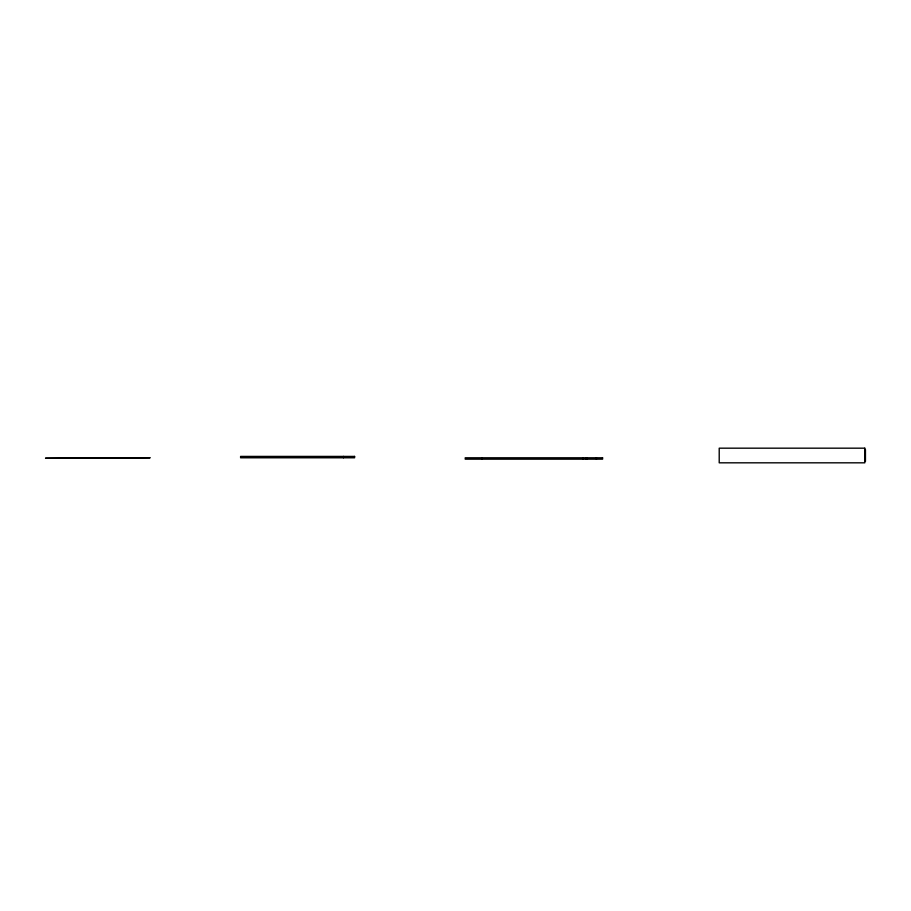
<?xml version="1.0" encoding="UTF-8"?>
<svg xmlns="http://www.w3.org/2000/svg" width="911" height="911" viewBox="0 0 911 911"><rect width="100%" height="100%" fill="white"/><g stroke="black" fill="none" stroke-linecap="round" stroke-linejoin="round"><path stroke-width="1.37" d="M865.45 449.601L865.45 461.456M864.903 449.601L864.903 461.456M596.443 457.789L596.443 459.167M586.786 457.789L586.786 459.167M585.875 457.789L585.875 459.167M583.131 457.789L583.131 459.167M481.942 457.789L481.942 459.167M343.436 456.411L343.436 457.789M864.812 448.178L719.212 448.178L719.212 462.822L864.812 462.822L864.812 448.178M354.607 456.411L240.595 456.411L240.595 457.789L354.607 457.789L354.607 456.411M149.939 457.789L45.55 458.244L149.939 457.789M602.592 457.789L465.225 457.789L465.225 459.167L602.592 459.167L602.592 457.789"/></g></svg>
